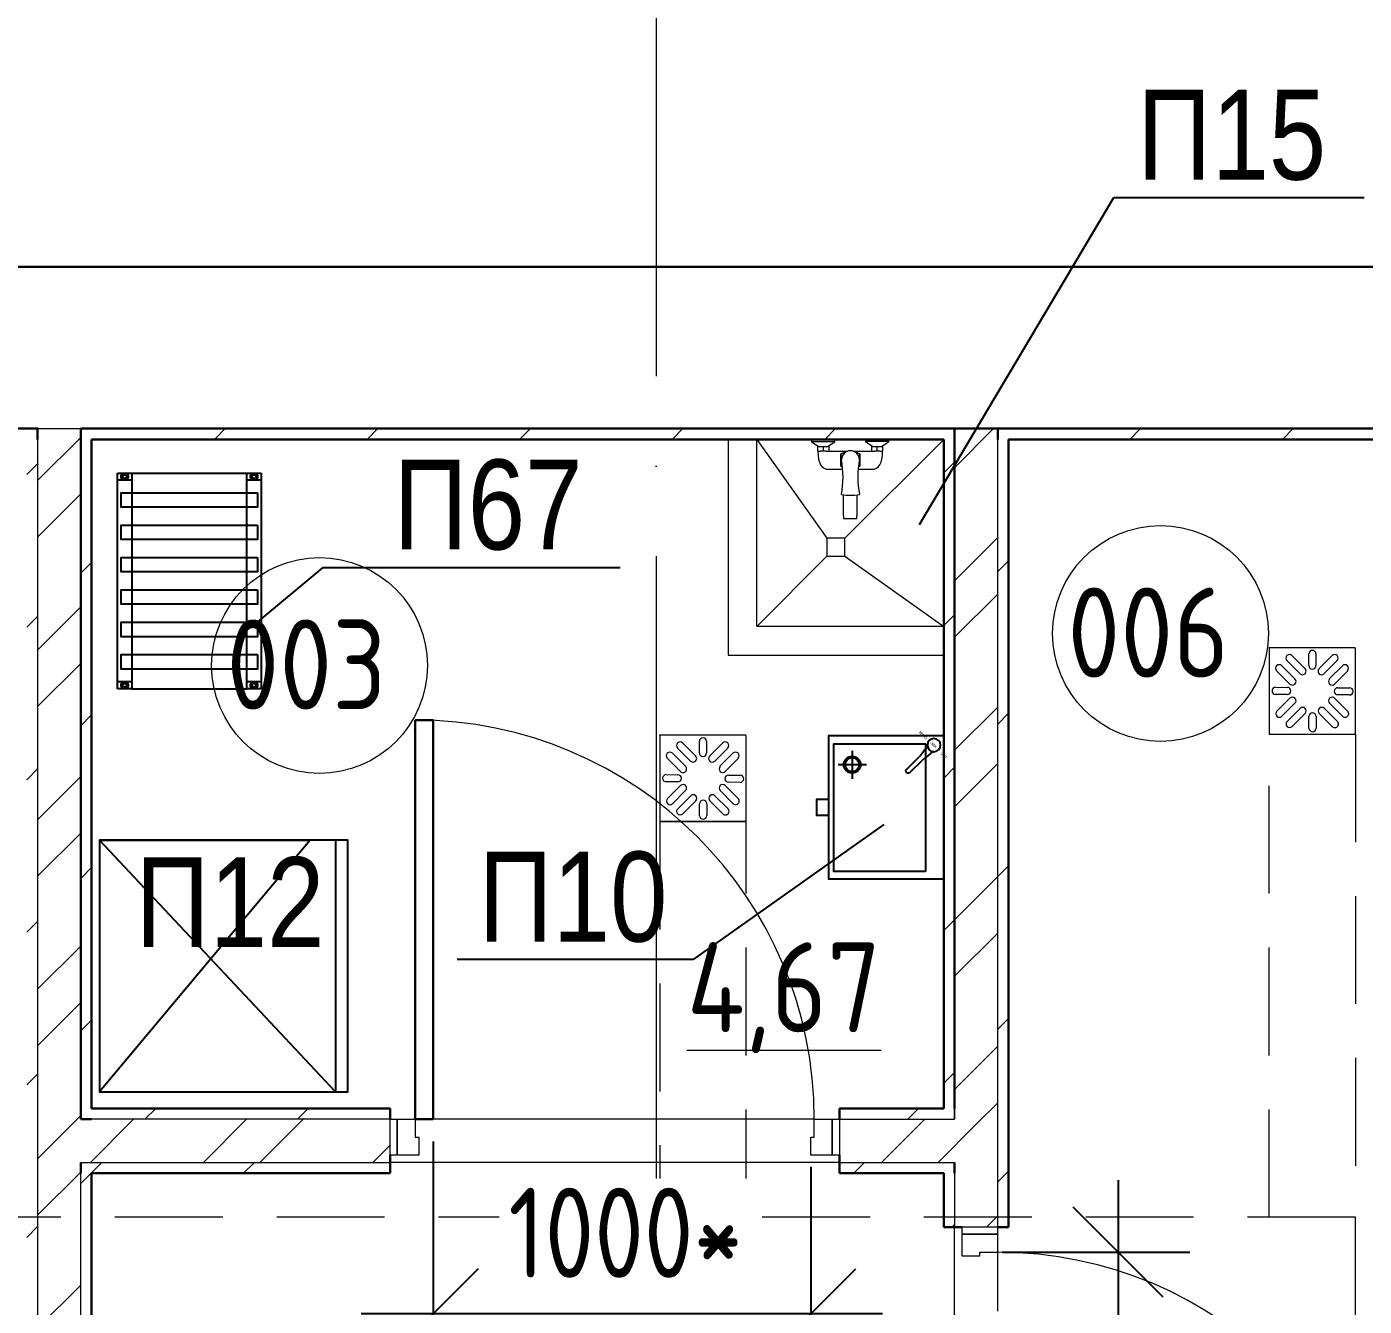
# Model space of a CAD drawing. Header units: millimetres. Extents: x -21010 to 105841, y -18351 to 135084.
# Drawn here: x 48892 to 52612, y 127968 to 131526 of the extents above; entities that cross this region are included whole.
import ezdxf
from ezdxf import colors
from ezdxf.entities.mleader import LeaderData, LeaderLine
from ezdxf.enums import TextEntityAlignment as Align
from ezdxf.math import Vec2, Vec3

# ---------------------------------------------------------------- set-up
doc = ezdxf.new("R2010")
doc.units = ezdxf.units.MM
doc.linetypes.add('ADSK_Линия сетки', pattern=[2500, 2000, -250, 0, -250])
doc.linetypes.add('ADSK_Сверху', pattern=[450, 300, -150])
for name, color, linetype in [('PLAN', 1, 'Continuous'), ('ТХ', 5, 'Continuous'), ('тх разм', 7, 'Continuous'), ('ТХ-Вода (ВК)', 170, 'Continuous')]:
    doc.layers.add(name, color=color, linetype=linetype)
for name, color, linetype, lineweight in [('Двери', 7, 'Continuous', 9), ('ДОНМ_ТХ_Анно', 84, 'Continuous', 20), ('Линии', 7, 'Continuous', 9), ('Марки помещений', 7, 'Continuous', 9), ('Обобщенные модели', 7, 'Continuous', 9), ('Оси', 7, 'Continuous', 9), ('Перекрытие', 7, 'Continuous', 18), ('Сантехника', 7, 'Continuous', 18), ('Стены наружные', 7, 'Continuous', 18), ('Стены штриховка', 7, 'Continuous', 13)]:
    doc.layers.add(name, color=color, linetype=linetype, lineweight=lineweight)
doc.layers.add('ТХ ВК Аннотации', color=7, linetype='Continuous', lineweight=20, true_color=0x4c9a9a)
doc.styles.add('Annotative', font='txt')
doc.styles.add('GOST Common_3', font='GOST_Common.ttf', dxfattribs={"height": 3.5})
doc.styles.add('ГОСТ 2.304', font='CS_Gost2304.shx')
doc.styles.add('ТХ_ДОНМ', font='ARIALN.TTF')
doc.dimstyles.new('СПДС', dxfattribs={"dimscale": 100, "dimtxt": 2.5, "dimasz": 2.5, "dimexe": 2, "dimexo": 0.625, "dimgap": 1, "dimtad": 1, "dimdec": 0, "dimtxsty": 'ГОСТ 2.304', "dimblk": 'OBLIQUE', "dimblk1": 'OBLIQUE', "dimblk2": 'OBLIQUE', "dimcen": 2.5, "dimdle": 2, "dimadec": 0, "dimazin": 2, "dimtfac": 0.75, "dimtdec": 4, "dimtmove": 1, "dimatfit": 3, "dimfxl": 1, "dimtfill": 1, "dimtolj": 1, "dimarcsym": 1})

# ---------------------------------------------------------------- blocks, each defined once
blk = doc.blocks.new('ВМ-12_302')
at = {"layer": 'ТХ', "color": 0}
for p, q in [((848043.6, -485335.3), (848044.9, -485338.6)), ((848043.6, -485335.3), (848044.9, -485338.6)), ((848044.9, -485338.5), (848048.1, -485343.6)), ((848048.1, -485343.6), (848053, -485350)), ((848052.9, -485350), (848059.5, -485358)), ((848253, -485349.7), (848252.9, -485428)), ((848025.7, -485352.2), (848029.1, -485353.6)), ((848029, -485353.5), (848034.1, -485356.8)), ((848034.1, -485356.8), (848040.5, -485361.6)), ((848040.5, -485361.6), (848048.5, -485368.2)), ((848049.1, -485368.4), (848057.8, -485375.8)), ((848057.8, -485375.8), (848058.6, -485376.5)), ((848057.8, -485375.8), (848058.6, -485376.5)), ((848093.5, -485411.4), (848058.6, -485376.5)), ((848093.5, -485411.4), (848058.6, -485376.5)), ((848059.5, -485358), (848067, -485366.7)), ((848067.6, -485367.5), (848067, -485366.7)), ((848067.6, -485367.5), (848067, -485366.7)), ((848067.6, -485367.5), (848067.6, -485367.5)), ((848102.5, -485402.4), (848067.6, -485367.5)), ((848093.5, -485411.4), (848094.4, -485411.9)), ((848093.5, -485411.4), (848094.4, -485411.9)), ((848094.4, -485411.9), (848095.4, -485412.2)), ((848095.4, -485412.2), (848096.5, -485412.3)), ((848096.5, -485412.3), (848097.5, -485412.2)), ((848096.5, -485412.3), (848097.5, -485412.2)), ((848097.5, -485412.2), (848098.6, -485412)), ((848097.5, -485412.2), (848098.6, -485412)), ((848098.6, -485412), (848099.6, -485411.6)), ((848098.6, -485412), (848099.6, -485411.6)), ((848098.6, -485412.2), (848099.2, -485412.1)), ((848099.2, -485412.1), (848100, -485411.7)), ((848099.4, -485411.9), (848100.3, -485411.3)), ((848099.4, -485411.9), (848100.3, -485411.3)), ((848100, -485411.7), (848100.7, -485411.3)), ((848100.3, -485411.3), (848101.2, -485410.6)), ((848100.3, -485411.3), (848101.2, -485410.6)), ((848100.7, -485411.3), (848101.3, -485410.7)), ((848101.2, -485410.6), (848101.9, -485409.7)), ((848101.2, -485410.6), (848101.9, -485409.7)), ((848101.3, -485410.7), (848101.9, -485410.1)), ((848101.9, -485409.7), (848102.5, -485408.8)), ((848101.9, -485409.7), (848102.5, -485408.8)), ((848101.9, -485410.1), (848102.3, -485409.4)), ((848102.3, -485409.4), (848102.7, -485408.6)), ((848103, -485403.3), (848102.5, -485402.4)), ((848103, -485403.3), (848102.5, -485402.4)), ((848102.7, -485408.5), (848103.1, -485407.5)), ((848102.7, -485408.5), (848103.1, -485407.5)), ((848102.7, -485408.6), (848102.8, -485408)), ((848103.3, -485404.3), (848103, -485403.3)), ((848103.3, -485404.3), (848103, -485403.3)), ((848103.1, -485407.5), (848103.4, -485406.4)), ((848103.1, -485407.5), (848103.4, -485406.4)), ((848103.4, -485405.4), (848103.3, -485404.3)), ((848103.4, -485406.4), (848103.4, -485405.4)), ((848103.4, -485406.4), (848103.4, -485405.4)), ((848291.8, -485388.4), (848213.5, -485388.3))]:
    blk.add_line(p, q, dxfattribs=at)
for points in [[(847998.2, -485706.9), (848318.2, -485706.9), (848318.2, -485306.9), (847998.2, -485306.9)], [(848049.3, -485685.3), (848304.3, -485685.3), (848304.3, -485330.3), (848049.3, -485330.3)], [(848318.2, -485485), (848351.8, -485485), (848351.8, -485528.8), (848318.2, -485528.8)]]:
    blk.add_lwpolyline(points, close=True, dxfattribs=at)
blk.add_circle((848025.5, -485334), 18.3, dxfattribs=at)
at = {"layer": 'ТХ', "color": 0, "extrusion": (0, 0, -1)}
for major_axis in [(-16.5, 16.5), (-13.5, 13.5)]:
    blk.add_ellipse((848253, -485388.4), major_axis=major_axis, ratio=1, start_param=4.712389, end_param=10.995574, dxfattribs=at)
at = {"layer": 'ТХ', "color": 0, "lineweight": 15, "ltscale": 100, "char_height": 9.8, "attachment_point": 1, "rotation": 45, "style": 'Annotative'}
for s, insert, width in [('слив', (848041.1, -485312.4), 28.299), ('хвс', (848015.2, -485336.4), 19.81), ('гвс', (847987.7, -485364.4), 28.299)]:
    blk.add_mtext(s, dxfattribs=dict(at, insert=insert, width=width))
blk = doc.blocks.new('*U30')
at = {"layer": 'PLAN'}
for points in [[(20, 0), (0, 0)], [(0, 0), (0, -40)], [(20, -40), (20, 0)], [(580, 0), (20, 0)], [(600, 0), (580, 0)], [(580, 0), (580, -40)], [(600, -40), (600, 0)], [(10, -10), (9.3, -10), (8.7, -10.1), (8, -10.2), (7.4, -10.3), (6.8, -10.5), (6.2, -10.8), (5.6, -11), (5, -11.3), (4.5, -11.7), (3.9, -12.1), (3.4, -12.5), (2.9, -12.9), (2.5, -13.4), (2.1, -13.9), (1.7, -14.4), (1.3, -15), (1, -15.6), (0.8, -16.2), (0.5, -16.8), (0.3, -17.4), (0.2, -18.1), (0.1, -18.7), (0, -19.4), (0, -20), (0, -20.6), (0.1, -21.3), (0.2, -21.9), (0.3, -22.6), (0.5, -23.2), (0.8, -23.8), (1, -24.4), (1.3, -25), (1.7, -25.6), (2.1, -26.1), (2.5, -26.6), (2.9, -27.1), (3.4, -27.5), (3.9, -27.9), (4.5, -28.3), (5, -28.7), (5.6, -29), (6.2, -29.2), (6.8, -29.5), (7.4, -29.7), (8, -29.8), (8.7, -29.9), (9.3, -30), (10, -30)], [(10, -15), (9.7, -15), (9.3, -15), (9, -15.1), (8.7, -15.2), (8.4, -15.3), (8.1, -15.4), (7.8, -15.5), (7.5, -15.7), (7.2, -15.8), (7, -16), (6.7, -16.2), (6.5, -16.5), (6.2, -16.7), (6, -16.9), (5.8, -17.2), (5.7, -17.5), (5.5, -17.8), (5.4, -18.1), (5.3, -18.4), (5.2, -18.7), (5.1, -19), (5, -19.4), (5, -19.7), (5, -20), (5, -20.3), (5, -20.6), (5.1, -21), (5.2, -21.3), (5.3, -21.6), (5.4, -21.9), (5.5, -22.2), (5.7, -22.5), (5.8, -22.8), (6, -23.1), (6.2, -23.3), (6.5, -23.5), (6.7, -23.8), (7, -24), (7.2, -24.2), (7.5, -24.3), (7.8, -24.5), (8.1, -24.6), (8.4, -24.7), (8.7, -24.8), (9, -24.9), (9.3, -25), (9.7, -25), (10, -25)], [(10, -30), (10.7, -30), (11.3, -29.9), (12, -29.8), (12.6, -29.7), (13.2, -29.5), (13.8, -29.2), (14.4, -29), (15, -28.7), (15.5, -28.3), (16.1, -27.9), (16.6, -27.5), (17.1, -27.1), (17.5, -26.6), (17.9, -26.1), (18.3, -25.6), (18.7, -25), (19, -24.4), (19.2, -23.8), (19.5, -23.2), (19.7, -22.6), (19.8, -21.9), (19.9, -21.3), (20, -20.6), (20, -20), (20, -19.4), (19.9, -18.7), (19.8, -18.1), (19.7, -17.4), (19.5, -16.8), (19.2, -16.2), (19, -15.6), (18.7, -15), (18.3, -14.4), (17.9, -13.9), (17.5, -13.4), (17.1, -12.9), (16.6, -12.5), (16.1, -12.1), (15.5, -11.7), (15, -11.3), (14.4, -11), (13.8, -10.8), (13.2, -10.5), (12.6, -10.3), (12, -10.2), (11.3, -10.1), (10.7, -10), (10, -10)], [(10, -25), (10.3, -25), (10.7, -25), (11, -24.9), (11.3, -24.8), (11.6, -24.7), (11.9, -24.6), (12.2, -24.5), (12.5, -24.3), (12.8, -24.2), (13, -24), (13.3, -23.8), (13.5, -23.5), (13.8, -23.3), (14, -23.1), (14.2, -22.8), (14.3, -22.5), (14.5, -22.2), (14.6, -21.9), (14.7, -21.6), (14.8, -21.3), (14.9, -21), (15, -20.6), (15, -20.3), (15, -20), (15, -19.7), (15, -19.4), (14.9, -19), (14.8, -18.7), (14.7, -18.4), (14.6, -18.1), (14.5, -17.8), (14.3, -17.5), (14.2, -17.2), (14, -16.9), (13.8, -16.7), (13.5, -16.5), (13.3, -16.2), (13, -16), (12.8, -15.8), (12.5, -15.7), (12.2, -15.5), (11.9, -15.4), (11.6, -15.3), (11.3, -15.2), (11, -15.1), (10.7, -15), (10.3, -15), (10, -15)], [(580, -0.1), (20, -0.1)], [(55.1, -389.9), (95.1, -389.9), (95.1, -10.1), (55.1, -10.1), (55.1, -389.9)], [(145, -389.9), (185, -389.9), (185, -10.1), (145, -10.1), (145, -389.9)], [(235, -389.9), (275, -389.9), (275, -10.1), (235, -10.1), (235, -389.9)], [(325, -389.9), (365, -389.9), (365, -10.1), (325, -10.1), (325, -389.9)], [(415, -389.9), (455, -389.9), (455, -10.1), (415, -10.1), (415, -389.9)], [(504.9, -389.9), (544.9, -389.9), (544.9, -10.1), (504.9, -10.1), (504.9, -389.9)], [(590, -10), (589.3, -10), (588.7, -10.1), (588, -10.2), (587.4, -10.3), (586.8, -10.5), (586.2, -10.8), (585.6, -11), (585, -11.3), (584.5, -11.7), (583.9, -12.1), (583.4, -12.5), (582.9, -12.9), (582.5, -13.4), (582.1, -13.9), (581.7, -14.4), (581.3, -15), (581, -15.6), (580.8, -16.2), (580.5, -16.8), (580.3, -17.4), (580.2, -18.1), (580.1, -18.7), (580, -19.4), (580, -20), (580, -20.6), (580.1, -21.3), (580.2, -21.9), (580.3, -22.6), (580.5, -23.2), (580.8, -23.8), (581, -24.4), (581.3, -25), (581.7, -25.6), (582.1, -26.1), (582.5, -26.6), (582.9, -27.1), (583.4, -27.5), (583.9, -27.9), (584.5, -28.3), (585, -28.7), (585.6, -29), (586.2, -29.2), (586.8, -29.5), (587.4, -29.7), (588, -29.8), (588.7, -29.9), (589.3, -30), (590, -30)], [(590, -15), (589.7, -15), (589.3, -15), (589, -15.1), (588.7, -15.2), (588.4, -15.3), (588.1, -15.4), (587.8, -15.5), (587.5, -15.7), (587.2, -15.8), (587, -16), (586.7, -16.2), (586.5, -16.5), (586.2, -16.7), (586, -16.9), (585.8, -17.2), (585.7, -17.5), (585.5, -17.8), (585.4, -18.1), (585.3, -18.4), (585.2, -18.7), (585.1, -19), (585, -19.4), (585, -19.7), (585, -20), (585, -20.3), (585, -20.6), (585.1, -21), (585.2, -21.3), (585.3, -21.6), (585.4, -21.9), (585.5, -22.2), (585.7, -22.5), (585.8, -22.8), (586, -23.1), (586.2, -23.3), (586.5, -23.5), (586.7, -23.8), (587, -24), (587.2, -24.2), (587.5, -24.3), (587.8, -24.5), (588.1, -24.6), (588.4, -24.7), (588.7, -24.8), (589, -24.9), (589.3, -25), (589.7, -25), (590, -25)], [(590, -30), (590.7, -30), (591.3, -29.9), (592, -29.8), (592.6, -29.7), (593.2, -29.5), (593.8, -29.2), (594.4, -29), (595, -28.7), (595.5, -28.3), (596.1, -27.9), (596.6, -27.5), (597.1, -27.1), (597.5, -26.6), (597.9, -26.1), (598.3, -25.6), (598.7, -25), (599, -24.4), (599.2, -23.8), (599.5, -23.2), (599.7, -22.6), (599.8, -21.9), (599.9, -21.3), (600, -20.6), (600, -20), (600, -19.4), (599.9, -18.7), (599.8, -18.1), (599.7, -17.4), (599.5, -16.8), (599.2, -16.2), (599, -15.6), (598.7, -15), (598.3, -14.4), (597.9, -13.9), (597.5, -13.4), (597.1, -12.9), (596.6, -12.5), (596.1, -12.1), (595.5, -11.7), (595, -11.3), (594.4, -11), (593.8, -10.8), (593.2, -10.5), (592.6, -10.3), (592, -10.2), (591.3, -10.1), (590.7, -10), (590, -10)], [(590, -25), (590.3, -25), (590.7, -25), (591, -24.9), (591.3, -24.8), (591.6, -24.7), (591.9, -24.6), (592.2, -24.5), (592.5, -24.3), (592.8, -24.2), (593, -24), (593.3, -23.8), (593.5, -23.5), (593.8, -23.3), (594, -23.1), (594.2, -22.8), (594.3, -22.5), (594.5, -22.2), (594.6, -21.9), (594.7, -21.6), (594.8, -21.3), (594.9, -21), (595, -20.6), (595, -20.3), (595, -20), (595, -19.7), (595, -19.4), (594.9, -19), (594.8, -18.7), (594.7, -18.4), (594.6, -18.1), (594.5, -17.8), (594.3, -17.5), (594.2, -17.2), (594, -16.9), (593.8, -16.7), (593.5, -16.5), (593.3, -16.2), (593, -16), (592.8, -15.8), (592.5, -15.7), (592.2, -15.5), (591.9, -15.4), (591.6, -15.3), (591.3, -15.2), (591, -15.1), (590.7, -15), (590.3, -15), (590, -15)], [(0, -40), (20, -40)], [(0.1, -40), (0.1, -360)], [(20, -40), (580, -40)], [(580, -40), (600, -40)], [(599.9, -40), (599.9, -360)], [(20, -360), (0, -360)], [(0, -360), (0, -400)], [(10, -370), (9.3, -370), (8.7, -370.1), (8, -370.2), (7.4, -370.3), (6.8, -370.5), (6.2, -370.8), (5.6, -371), (5, -371.3), (4.5, -371.7), (3.9, -372.1), (3.4, -372.5), (2.9, -372.9), (2.5, -373.4), (2.1, -373.9), (1.7, -374.4), (1.3, -375), (1, -375.6), (0.8, -376.2), (0.5, -376.8), (0.3, -377.4), (0.2, -378.1), (0.1, -378.7), (0, -379.4), (0, -380), (0, -380.6), (0.1, -381.3), (0.2, -381.9), (0.3, -382.6), (0.5, -383.2), (0.8, -383.8), (1, -384.4), (1.3, -385), (1.7, -385.6), (2.1, -386.1), (2.5, -386.6), (2.9, -387.1), (3.4, -387.5), (3.9, -387.9), (4.5, -388.3), (5, -388.7), (5.6, -389), (6.2, -389.2), (6.8, -389.5), (7.4, -389.7), (8, -389.8), (8.7, -389.9), (9.3, -390), (10, -390)], [(10, -390), (10.7, -390), (11.3, -389.9), (12, -389.8), (12.6, -389.7), (13.2, -389.5), (13.8, -389.2), (14.4, -389), (15, -388.7), (15.5, -388.3), (16.1, -387.9), (16.6, -387.5), (17.1, -387.1), (17.5, -386.6), (17.9, -386.1), (18.3, -385.6), (18.7, -385), (19, -384.4), (19.2, -383.8), (19.5, -383.2), (19.7, -382.6), (19.8, -381.9), (19.9, -381.3), (20, -380.6), (20, -380), (20, -379.4), (19.9, -378.7), (19.8, -378.1), (19.7, -377.4), (19.5, -376.8), (19.2, -376.2), (19, -375.6), (18.7, -375), (18.3, -374.4), (17.9, -373.9), (17.5, -373.4), (17.1, -372.9), (16.6, -372.5), (16.1, -372.1), (15.5, -371.7), (15, -371.3), (14.4, -371), (13.8, -370.8), (13.2, -370.5), (12.6, -370.3), (12, -370.2), (11.3, -370.1), (10.7, -370), (10, -370)], [(20, -400), (20, -360)], [(580, -360), (20, -360)], [(600, -360), (580, -360)], [(580, -360), (580, -400)], [(590, -370), (589.3, -370), (588.7, -370.1), (588, -370.2), (587.4, -370.3), (586.8, -370.5), (586.2, -370.8), (585.6, -371), (585, -371.3), (584.5, -371.7), (583.9, -372.1), (583.4, -372.5), (582.9, -372.9), (582.5, -373.4), (582.1, -373.9), (581.7, -374.4), (581.3, -375), (581, -375.6), (580.8, -376.2), (580.5, -376.8), (580.3, -377.4), (580.2, -378.1), (580.1, -378.7), (580, -379.4), (580, -380), (580, -380.6), (580.1, -381.3), (580.2, -381.9), (580.3, -382.6), (580.5, -383.2), (580.8, -383.8), (581, -384.4), (581.3, -385), (581.7, -385.6), (582.1, -386.1), (582.5, -386.6), (582.9, -387.1), (583.4, -387.5), (583.9, -387.9), (584.5, -388.3), (585, -388.7), (585.6, -389), (586.2, -389.2), (586.8, -389.5), (587.4, -389.7), (588, -389.8), (588.7, -389.9), (589.3, -390), (590, -390)], [(590, -390), (590.7, -390), (591.3, -389.9), (592, -389.8), (592.6, -389.7), (593.2, -389.5), (593.8, -389.2), (594.4, -389), (595, -388.7), (595.5, -388.3), (596.1, -387.9), (596.6, -387.5), (597.1, -387.1), (597.5, -386.6), (597.9, -386.1), (598.3, -385.6), (598.7, -385), (599, -384.4), (599.2, -383.8), (599.5, -383.2), (599.7, -382.6), (599.8, -381.9), (599.9, -381.3), (600, -380.6), (600, -380), (600, -379.4), (599.9, -378.7), (599.8, -378.1), (599.7, -377.4), (599.5, -376.8), (599.2, -376.2), (599, -375.6), (598.7, -375), (598.3, -374.4), (597.9, -373.9), (597.5, -373.4), (597.1, -372.9), (596.6, -372.5), (596.1, -372.1), (595.5, -371.7), (595, -371.3), (594.4, -371), (593.8, -370.8), (593.2, -370.5), (592.6, -370.3), (592, -370.2), (591.3, -370.1), (590.7, -370), (590, -370)], [(600, -400), (600, -360)], [(0, -400), (20, -400)], [(10, -375), (9.7, -375), (9.3, -375), (9, -375.1), (8.7, -375.2), (8.4, -375.3), (8.1, -375.4), (7.8, -375.5), (7.5, -375.7), (7.2, -375.8), (7, -376), (6.7, -376.2), (6.5, -376.5), (6.2, -376.7), (6, -376.9), (5.8, -377.2), (5.7, -377.5), (5.5, -377.8), (5.4, -378.1), (5.3, -378.4), (5.2, -378.7), (5.1, -379), (5, -379.4), (5, -379.7), (5, -380), (5, -380.3), (5, -380.6), (5.1, -381), (5.2, -381.3), (5.3, -381.6), (5.4, -381.9), (5.5, -382.2), (5.7, -382.5), (5.8, -382.8), (6, -383.1), (6.2, -383.3), (6.5, -383.5), (6.7, -383.8), (7, -384), (7.2, -384.2), (7.5, -384.3), (7.8, -384.5), (8.1, -384.6), (8.4, -384.7), (8.7, -384.8), (9, -384.9), (9.3, -385), (9.7, -385), (10, -385)], [(10, -385), (10.3, -385), (10.7, -385), (11, -384.9), (11.3, -384.8), (11.6, -384.7), (11.9, -384.6), (12.2, -384.5), (12.5, -384.3), (12.8, -384.2), (13, -384), (13.3, -383.8), (13.5, -383.5), (13.8, -383.3), (14, -383.1), (14.2, -382.8), (14.3, -382.5), (14.5, -382.2), (14.6, -381.9), (14.7, -381.6), (14.8, -381.3), (14.9, -381), (15, -380.6), (15, -380.3), (15, -380), (15, -379.7), (15, -379.4), (14.9, -379), (14.8, -378.7), (14.7, -378.4), (14.6, -378.1), (14.5, -377.8), (14.3, -377.5), (14.2, -377.2), (14, -376.9), (13.8, -376.7), (13.5, -376.5), (13.3, -376.2), (13, -376), (12.8, -375.8), (12.5, -375.7), (12.2, -375.5), (11.9, -375.4), (11.6, -375.3), (11.3, -375.2), (11, -375.1), (10.7, -375), (10.3, -375), (10, -375)], [(20, -399.9), (580, -399.9)], [(20, -400), (580, -400)], [(580, -400), (600, -400)], [(590, -375), (589.7, -375), (589.3, -375), (589, -375.1), (588.7, -375.2), (588.4, -375.3), (588.1, -375.4), (587.8, -375.5), (587.5, -375.7), (587.2, -375.8), (587, -376), (586.7, -376.2), (586.5, -376.5), (586.2, -376.7), (586, -376.9), (585.8, -377.2), (585.7, -377.5), (585.5, -377.8), (585.4, -378.1), (585.3, -378.4), (585.2, -378.7), (585.1, -379), (585, -379.4), (585, -379.7), (585, -380), (585, -380.3), (585, -380.6), (585.1, -381), (585.2, -381.3), (585.3, -381.6), (585.4, -381.9), (585.5, -382.2), (585.7, -382.5), (585.8, -382.8), (586, -383.1), (586.2, -383.3), (586.5, -383.5), (586.7, -383.8), (587, -384), (587.2, -384.2), (587.5, -384.3), (587.8, -384.5), (588.1, -384.6), (588.4, -384.7), (588.7, -384.8), (589, -384.9), (589.3, -385), (589.7, -385), (590, -385)], [(590, -385), (590.3, -385), (590.7, -385), (591, -384.9), (591.3, -384.8), (591.6, -384.7), (591.9, -384.6), (592.2, -384.5), (592.5, -384.3), (592.8, -384.2), (593, -384), (593.3, -383.8), (593.5, -383.5), (593.8, -383.3), (594, -383.1), (594.2, -382.8), (594.3, -382.5), (594.5, -382.2), (594.6, -381.9), (594.7, -381.6), (594.8, -381.3), (594.9, -381), (595, -380.6), (595, -380.3), (595, -380), (595, -379.7), (595, -379.4), (594.9, -379), (594.8, -378.7), (594.7, -378.4), (594.6, -378.1), (594.5, -377.8), (594.3, -377.5), (594.2, -377.2), (594, -376.9), (593.8, -376.7), (593.5, -376.5), (593.3, -376.2), (593, -376), (592.8, -375.8), (592.5, -375.7), (592.2, -375.5), (591.9, -375.4), (591.6, -375.3), (591.3, -375.2), (591, -375.1), (590.7, -375), (590.3, -375), (590, -375)]]:
    blk.add_lwpolyline(points, dxfattribs=at)
blk = doc.blocks.new('трап')
at = {"layer": 'ТХ ВК Аннотации'}
for p, q in [((34771.5, 62035.5), (34531.5, 62035.5)), ((34532, 62035), (34532, 61795)), ((34595.6, 62013.9), (34631.8, 61977.7)), ((34642.3, 61986), (34642.3, 62018.3)), ((34662.3, 62018.3), (34662.3, 61986)), ((34671, 61977.7), (34707.3, 62013.9)), ((34772, 61795), (34772, 62035)), ((34589.8, 61934.6), (34553.6, 61970.8)), ((34567.2, 61985.5), (34603.4, 61949.3)), ((34617.7, 61963.6), (34581.5, 61999.8)), ((34721.4, 61999.8), (34685.2, 61963.6)), ((34699.5, 61949.3), (34735.7, 61985.5)), ((34750.4, 61970.8), (34714.2, 61934.6)), ((34582.4, 61905.5), (34550, 61905.7)), ((34550.1, 61925.7), (34582.5, 61925.5)), ((34755.6, 61904.3), (34723.2, 61904.5)), ((34723.3, 61924.5), (34755.7, 61924.3)), ((34553.6, 61859.2), (34589.8, 61895.4)), ((34604, 61881.3), (34567.7, 61845)), ((34582, 61830.7), (34618.3, 61867)), ((34685.7, 61867), (34722, 61830.7)), ((34736.2, 61845), (34700, 61881.3)), ((34714.2, 61895.4), (34750.4, 61859.2)), ((34632.4, 61852.8), (34596.2, 61816.6)), ((34642.9, 61812.2), (34642.9, 61844.6)), ((34662.9, 61844.6), (34662.9, 61812.2)), ((34707.8, 61816.6), (34671.6, 61852.8)), ((34532, 61795), (34772, 61795))]:
    blk.add_line(p, q, dxfattribs=at)
for centre, start, end in [((34588.6, 62006.9), 45, 225), ((34652.3, 62018.3), 0, 180), ((34714.3, 62006.9), 315, 135), ((34560.1, 61978.4), 45, 225), ((34624.8, 61970.6), 225, 45), ((34652.3, 61986), 180, 0), ((34678.1, 61970.6), 135, 315), ((34742.8, 61978.4), 315, 135), ((34596.9, 61941.7), 225, 45), ((34707.1, 61941.7), 135, 315), ((34550.1, 61915.7), 89.6219, 269.6219), ((34582.5, 61915.5), 269.6219, 89.6219), ((34596.9, 61888.3), 315, 135), ((34707.1, 61888.3), 45, 225), ((34723.3, 61914.5), 89.6219, 269.6219), ((34755.6, 61914.3), 269.6219, 89.6219), ((34560.7, 61852.1), 135, 315), ((34625.3, 61859.9), 315, 135), ((34678.7, 61859.9), 45, 225), ((34743.3, 61852.1), 225, 45), ((34589.1, 61823.7), 135, 315), ((34652.9, 61844.6), 0, 180), ((34714.9, 61823.7), 225, 45), ((34652.9, 61812.2), 180, 0)]:
    blk.add_arc(centre, 10, start, end, dxfattribs=at)
for points, knots in [([(34533.5, 62033.5), (34533.3, 62033.7), (34533.1, 62033.9), (34532.8, 62034.2), (34532.5, 62034.5), (34532.3, 62034.7), (34532.2, 62034.8), (34532, 62035), (34531.9, 62035.1), (34531.7, 62035.3), (34531.6, 62035.4), (34531.5, 62035.5), (34531.5, 62035.5), (34531.5, 62035.5), (34531.5, 62035.5)], [0, 0, 0, 0, 0.142857, 0.285714, 0.357143, 0.428571, 0.5, 0.571429, 0.642857, 0.714286, 0.785714, 0.857143, 0.928571, 1, 1, 1, 1]), ([(34771.5, 62035.5), (34771.5, 62035.5), (34771.4, 62035.5), (34771.4, 62035.5), (34771.3, 62035.4), (34771.2, 62035.3), (34771.1, 62035.1), (34770.9, 62035), (34770.7, 62034.8), (34770.6, 62034.7), (34770.4, 62034.5), (34770.2, 62034.2), (34769.8, 62033.9), (34769.6, 62033.7), (34769.5, 62033.5)], [0, 0, 0, 0, 0.071429, 0.142857, 0.214286, 0.285714, 0.357143, 0.428571, 0.5, 0.571429, 0.642857, 0.714286, 0.857143, 1, 1, 1, 1]), ([(34532, 61795), (34532, 61795), (34532, 61795), (34532.1, 61795.1), (34532.2, 61795.2), (34532.3, 61795.3), (34532.4, 61795.4), (34532.5, 61795.5), (34532.7, 61795.7), (34532.9, 61795.9), (34533.1, 61796.1), (34533.3, 61796.3), (34533.6, 61796.6), (34533.9, 61796.9), (34534, 61797)], [0, 0, 0, 0, 0.071429, 0.142857, 0.214286, 0.285714, 0.357143, 0.428571, 0.5, 0.571429, 0.642857, 0.714286, 0.857143, 1, 1, 1, 1]), ([(34770, 61797), (34770.1, 61796.9), (34770.4, 61796.6), (34770.7, 61796.3), (34770.9, 61796.1), (34771.1, 61795.9), (34771.3, 61795.7), (34771.5, 61795.5), (34771.6, 61795.4), (34771.7, 61795.3), (34771.8, 61795.2), (34771.9, 61795.1), (34772, 61795), (34772, 61795), (34772, 61795)], [0, 0, 0, 0, 0.142857, 0.285714, 0.357143, 0.428571, 0.5, 0.571429, 0.642857, 0.714286, 0.785714, 0.857143, 0.928571, 1, 1, 1, 1])]:
    blk.add_open_spline(points, degree=3, knots=knots, dxfattribs=at)
blk = doc.blocks.new('_None')
blk = doc.blocks.new('_Oblique')
at = {"color": 0, "linetype": 'ByBlock', "lineweight": -2}
blk.add_line((-0.5, -0.5), (0.5, 0.5), dxfattribs=at)
blk = doc.blocks.new('*D1627')
at = {"layer": 'Defpoints', "color": 0, "ltscale": 100, "transparency": 16777216}
for p in [(50022.4, 128487.8), (51072.4, 128417.8), (51072.4, 127947)]:
    blk.add_point(p, dxfattribs=at)
at = {"layer": 'тх разм', "color": 0, "lineweight": -2, "ltscale": 100, "transparency": 16777216}
for p, q in [((50022.4, 128425.3), (50022.4, 127747)), ((51072.4, 128355.3), (51072.4, 127747)), ((49822.4, 127947), (51272.4, 127947))]:
    blk.add_line(p, q, dxfattribs=at)
at = {"layer": 'тх разм', "color": 0, "lineweight": -2, "ltscale": 100, "transparency": 16777216, "xscale": 250, "yscale": 250, "zscale": 250, "rotation": 180}
blk.add_blockref('_Oblique', (50022.4, 127947), dxfattribs=at)
at = {"layer": 'тх разм', "color": 0, "lineweight": -2, "ltscale": 100, "transparency": 16777216, "xscale": 250, "yscale": 250, "zscale": 250}
blk.add_blockref('_Oblique', (51072.4, 127947), dxfattribs=at)
at = {"layer": 'тх разм', "color": 0, "ltscale": 100, "transparency": 16777216, "insert": (50557.4, 128172), "char_height": 250, "attachment_point": 5, "style": 'ГОСТ 2.304', "bg_fill": 3, "box_fill_scale": 1.1, "bg_fill_color": 256, "bg_fill_true_color": 13158600, "bg_fill_transparency": 0}
blk.add_mtext('\\A1;1000*', dxfattribs=at)
blk = doc.blocks.new('*D1628')
at = {"layer": 'Defpoints', "color": 0, "ltscale": 100, "transparency": 16777216}
for p in [(51542.4, 128117.8), (51592.4, 127057.8), (51927.2, 127057.8)]:
    blk.add_point(p, dxfattribs=at)
at = {"layer": 'тх разм', "color": 0, "lineweight": -2, "ltscale": 100, "transparency": 16777216}
for p, q in [((51927.2, 128317.8), (51927.2, 126857.8)), ((51604.9, 128117.8), (52127.2, 128117.8)), ((51654.9, 127057.8), (52127.2, 127057.8))]:
    blk.add_line(p, q, dxfattribs=at)
at = {"layer": 'тх разм', "color": 0, "lineweight": -2, "ltscale": 100, "transparency": 16777216, "xscale": 250, "yscale": 250, "zscale": 250}
for p, rotation in [((51927.2, 128117.8), 90), ((51927.2, 127057.8), 270)]:
    blk.add_blockref('_Oblique', p, dxfattribs=dict(at, rotation=rotation))
at = {"layer": 'тх разм', "color": 0, "ltscale": 100, "transparency": 16777216, "insert": (51702.2, 127602.8), "char_height": 250, "attachment_point": 5, "rotation": 90, "style": 'ГОСТ 2.304', "bg_fill": 3, "box_fill_scale": 1.1, "bg_fill_color": 256, "bg_fill_true_color": 13158600, "bg_fill_transparency": 0}
blk.add_mtext('\\A1;1000*', dxfattribs=at)
blk = doc.blocks.new('Подвал 21082025 планы')
at = {"layer": 'Двери', "lineweight": 30}
for p, q in [((50230.3, -810.4), (50280.3, -810.4)), ((50230.3, -1920.4), (50230.3, -810.4)), ((50280.3, -810.4), (50280.3, -1920.4)), ((50280.3, -1920.4), (50230.3, -1920.4))]:
    blk.add_line(p, q, dxfattribs=at)
at = {"layer": 'Двери'}
for p, q in [((50160.3, -1920.4), (50180.3, -1920.4)), ((50160.3, -2020.4), (50160.3, -1920.4)), ((50180.3, -1920.4), (50230.3, -1920.4)), ((50180.3, -2020.4), (50180.3, -1920.4)), ((50180.3, -1920.4), (50180.3, -2020.4)), ((50230.3, -1920.4), (50230.3, -1970.4)), ((51340.3, -1920.4), (51390.3, -1920.4)), ((51340.3, -1970.4), (51340.3, -1920.4)), ((51390.3, -1920.4), (51390.3, -2020.4)), ((51390.3, -1920.4), (51410.3, -1920.4)), ((51390.3, -2020.4), (51390.3, -1920.4)), ((51410.3, -1920.4), (51410.3, -2020.4)), ((50230.3, -1970.4), (50240.3, -1970.4)), ((50240.3, -1970.4), (50240.3, -2020.4)), ((51330.3, -1970.4), (51340.3, -1970.4)), ((51330.3, -2020.4), (51330.3, -1970.4)), ((50180.3, -2020.4), (50160.3, -2020.4)), ((50240.3, -2020.4), (50180.3, -2020.4)), ((51390.3, -2020.4), (51330.3, -2020.4)), ((51410.3, -2020.4), (51390.3, -2020.4)), ((51850.3, -2220.4), (51750.3, -2220.4)), ((51750.3, -2220.4), (51750.3, -2240.4)), ((51850.3, -2240.4), (51850.3, -2220.4)), ((51750.3, -2240.4), (51750.3, -2300.4)), ((51850.3, -2240.4), (51750.3, -2240.4)), ((51750.3, -2240.4), (51850.3, -2240.4)), ((51850.3, -2290.4), (51850.3, -2240.4)), ((51750.3, -2300.4), (51800.3, -2300.4)), ((51800.3, -2300.4), (51800.3, -2290.4)), ((51800.3, -2290.4), (51850.3, -2290.4))]:
    blk.add_line(p, q, dxfattribs=at)
for centre in [(50230.3, -1920.4), (51850.3, -3400.4)]:
    blk.add_arc(centre, 1110, 0, 90, dxfattribs=at)
at = {"layer": 'Линии', "linetype": 'ADSK_Сверху'}
for p, q in [((52605.2, -850), (52845.2, -850)), ((52605.2, -2193), (52605.2, -850)), ((52845.2, -850), (52845.2, -2193)), ((51150.3, -1093), (50910.3, -1093)), ((50910.3, -1093), (50910.3, -2193)), ((51150.3, -2193), (51150.3, -1093)), ((52845.2, -2193), (42700, -2193)), ((50910.3, -2193), (51150.3, -2193)), ((52845.2, -2193), (52605.2, -2193)), ((52845.2, -2493), (52845.2, -2193))]:
    blk.add_line(p, q, dxfattribs=at)
at = {"layer": 'Марки помещений'}
for centre in [(52303.1, -569.8), (49964.2, -658.7)]:
    blk.add_circle(centre, 300, dxfattribs=at)
at = {"layer": 'Обобщенные модели'}
for p, q in [((51100.3, -30), (51100.3, -630)), ((51180.3, -550), (51180.3, -30)), ((51180.3, -30), (51375.3, -305)), ((51700.3, -30), (51425.3, -305)), ((51425.3, -305), (51375.3, -305)), ((51375.3, -305), (51375.3, -355)), ((51425.3, -355), (51425.3, -305)), ((51180.3, -550), (51375.3, -355)), ((51375.3, -355), (51425.3, -355)), ((51425.3, -355), (51700.3, -550)), ((51700.3, -550), (51180.3, -550)), ((51100.3, -630), (51700.3, -630))]:
    blk.add_line(p, q, dxfattribs=at)
at = {"layer": 'Обобщенные модели', "lineweight": 9}
for centre, radius, start, end in [((51440.8, -86.5), 24.9, 0, 180), ((51143.5, -135.1), 276.6, 349.8828, 10.1172), ((51738, -135.1), 276.6, 169.8828, 190.1172), ((51440.8, 0.7), 186, 262.307, 277.693)]:
    blk.add_arc(centre, radius, start, end, dxfattribs=at)
for points, knots in [([(51421.5, -70.7), (51421.2, -71.1), (51420.7, -71.7), (51420.2, -72.4), (51420, -72.7)], [0.57142857, 0.57142857, 0.57142857, 0.57142857, 0.60714286, 0.63719083, 0.63719083, 0.63719083, 0.63719083]), ([(51427.1, -65.6), (51426.9, -65.8), (51426.4, -66.1), (51425.8, -66.6), (51425.2, -67), (51424.7, -67.4), (51424.3, -67.8), (51424.1, -68), (51424, -68.1)], [0.365798, 0.365798, 0.365798, 0.365798, 0.3928571, 0.4107143, 0.4285714, 0.4464286, 0.4642857, 0.4733784, 0.4733784, 0.4733784, 0.4733784]), ([(51431.9, -63.2), (51431.6, -63.3), (51431.1, -63.5), (51430.4, -63.8), (51430, -64), (51429.8, -64.1)], [0.22520859, 0.22520859, 0.22520859, 0.22520859, 0.25, 0.26785714, 0.28571429, 0.28571429, 0.28571429, 0.28571429]), ([(51440.8, -61.6), (51439.8, -61.6), (51438.3, -61.7), (51436.4, -61.9), (51435.4, -62.1), (51435, -62.2)], [0, 0, 0, 0, 0.0714286, 0.1071429, 0.1428571, 0.1428571, 0.1428571, 0.1428571]), ([(51446.6, -62.2), (51446.1, -62.1), (51445.2, -61.9), (51443.2, -61.7), (51441.8, -61.6), (51440.8, -61.6)], [0.8571429, 0.8571429, 0.8571429, 0.8571429, 0.8928571, 0.9285714, 1, 1, 1, 1]), ([(51451.8, -64.1), (51451.6, -64), (51451.2, -63.8), (51450.4, -63.5), (51449.9, -63.3), (51449.6, -63.2)], [0.71428571, 0.71428571, 0.71428571, 0.71428571, 0.73214286, 0.75, 0.77479141, 0.77479141, 0.77479141, 0.77479141]), ([(51457.5, -68.1), (51457.5, -68), (51457.1, -67.6), (51456.5, -67.1), (51455.8, -66.6), (51455.1, -66.1), (51454.7, -65.8), (51454.4, -65.6)], [0.5266216, 0.5266216, 0.5266216, 0.5266216, 0.5357143, 0.5714286, 0.5892857, 0.6071429, 0.634202, 0.634202, 0.634202, 0.634202]), ([(51461.5, -72.7), (51461.3, -72.4), (51460.9, -71.7), (51460.3, -71.1), (51460.1, -70.7)], [0.36280917, 0.36280917, 0.36280917, 0.36280917, 0.39285714, 0.42857143, 0.42857143, 0.42857143, 0.42857143]), ([(51418.5, -75.3), (51418.3, -75.7), (51417.9, -76.6), (51417.5, -77.7), (51417.2, -78.3), (51417.2, -78.5)], [0.71428571, 0.71428571, 0.71428571, 0.71428571, 0.75, 0.78571429, 0.80227909, 0.80227909, 0.80227909, 0.80227909]), ([(51464.4, -78.5), (51464.3, -78.3), (51464.1, -77.7), (51463.6, -76.6), (51463.2, -75.7), (51463, -75.3)], [0.19772091, 0.19772091, 0.19772091, 0.19772091, 0.21428571, 0.25, 0.28571429, 0.28571429, 0.28571429, 0.28571429])]:
    blk.add_open_spline(points, degree=3, knots=knots, dxfattribs=at)
for points in [[(51416.5, -80.6), (51416.1, -82.5), (51415.9, -84.5), (51415.9, -86.5)], [(51465.7, -86.5), (51465.7, -84.5), (51465.4, -82.5), (51465, -80.6)]]:
    blk.add_open_spline(points, degree=3, dxfattribs=at)
at = {"layer": 'Оси', "linetype": 'ADSK_Линия сетки'}
for p, q in [((50900, 2145.7), (50900, -17365.8)), ((56682.9, 0), (-12349.1, 0))]:
    blk.add_line(p, q, dxfattribs=at)
at = {"layer": 'Перекрытие', "color": 49, "true_color": 0x464646}
for p, q in [((51340.3, -1920.4), (50280.3, -1920.4)), ((51850.3, -3350.4), (51850.3, -2290.4))]:
    blk.add_line(p, q, dxfattribs=at)
at = {"layer": 'Сантехника'}
for p, q in [((51332.8, -30), (51332.8, -36.4)), ((51332.8, -36.4), (51353.3, -50)), ((51397.8, -36.4), (51332.8, -36.4)), ((51377.3, -50), (51397.8, -36.4)), ((51397.8, -36.4), (51397.8, -30)), ((51482.8, -30), (51482.8, -36.3)), ((51482.8, -36.3), (51503.3, -50)), ((51547.8, -36.3), (51482.8, -36.3)), ((51527.3, -50), (51547.8, -36.3)), ((51547.8, -36.3), (51547.8, -30)), ((51350.1, -63), (51357.4, -63)), ((51350.3, -50), (51365.3, -50)), ((51350.3, -63), (51350.3, -50)), ((51365.3, -63), (51357.4, -63)), ((51365.3, -50), (51380.3, -50)), ((51365.3, -50), (51365.3, -63)), ((51373.2, -63), (51365.3, -63)), ((51373.2, -63), (51421.1, -63)), ((51380.3, -50), (51380.3, -63)), ((51414.4, -104.7), (51414.4, -70.6)), ((51414.4, -70.6), (51416.3, -83.3)), ((51421.1, -68.3), (51421.1, -63)), ((51421.1, -63), (51432.9, -63)), ((51448.6, -63), (51458.3, -63)), ((51458.3, -63), (51458.3, -67.3)), ((51458.3, -63), (51507.4, -63)), ((51464.9, -80.9), (51466.8, -70.6)), ((51466.8, -70.6), (51466.8, -104.7)), ((51500.3, -50), (51515.3, -50)), ((51500.3, -63), (51500.3, -50)), ((51515.3, -63), (51507.4, -63)), ((51515.3, -50), (51530.3, -50)), ((51515.3, -63), (51515.3, -50)), ((51523.2, -63), (51515.3, -63)), ((51523.2, -63), (51530.2, -63)), ((51530.3, -50), (51530.3, -63)), ((51414.4, -104.7), (51416.3, -90.9)), ((51466.8, -104.7), (51465, -93.9)), ((51380.9, -113.2), (51418.2, -113.2)), ((51463.3, -113.2), (51499.4, -113.2)), ((51421.1, -242.8), (51421.1, -184)), ((51458.3, -184.1), (51458.3, -242.8)), ((51421.1, -242.8), (51421.1, -250)), ((51421.1, -250), (51458.3, -250)), ((51458.3, -250), (51458.3, -242.8))]:
    blk.add_line(p, q, dxfattribs=at)
for points in [[(51350.1, -63), (51350.1, -96.5), (51360.4, -113.2), (51380.9, -113.2)], [(51414.4, -70.6), (51415.4, -69.9), (51417.7, -68.7), (51420, -67.6), (51421.1, -67.1)], [(51421.1, -68.3), (51423.2, -67.1), (51425.4, -66.1), (51427.8, -65.3)], [(51454.6, -65.7), (51455.8, -66.2), (51457, -66.7), (51458.3, -67.3)], [(51458.3, -66.3), (51459.8, -66.9), (51462.8, -68.2), (51465.6, -69.8), (51466.8, -70.6)], [(51499.4, -113.2), (51519.9, -113.2), (51530.2, -96.5), (51530.2, -63)], [(51417.7, -106.6), (51416.6, -106), (51415.4, -105.3), (51414.4, -104.7)], [(51466.8, -104.7), (51465.9, -105.2), (51465, -105.8), (51463.9, -106.3)]]:
    blk.add_open_spline(points, degree=3, dxfattribs=at)
at = {"layer": 'Стены наружные', "lineweight": 30}
for p, q in [((54050, 450), (-450, 450)), ((53600, 0), (51850.3, 0)), ((51850.3, 0), (51850.3, -30)), ((49180, 0), (45690, 0)), ((49180, 0), (49180, -30)), ((49300, -1920.4), (49300, 0)), ((53600, 0), (49300, 0)), ((49330, -30), (51700.3, -30)), ((49330, -1890.4), (49330, -30)), ((51700.3, -30), (51700.3, -1890.4)), ((51730.3, 0), (51730.3, -1890.4)), ((51730.3, -1890.4), (51730.3, 0)), ((51880.3, -30), (53570, -30)), ((51880.3, -2220.4), (51880.3, -30)), ((50160.3, -1890.4), (49330, -1890.4)), ((50160.3, -1920.4), (50160.3, -1890.4)), ((51700.3, -1890.4), (51410.3, -1890.4)), ((51410.3, -1890.4), (51410.3, -1920.4)), ((49330, -1920.4), (49300, -1920.4)), ((49300, -2070.4), (49300, -2040.4)), ((50160.3, -2070.4), (50160.3, -2020.4)), ((51410.3, -2020.4), (51410.3, -2070.4)), ((51730.3, -2040.4), (51730.3, -2070.4)), ((49330, -2070.4), (50160.3, -2070.4)), ((49330, -3150), (49330, -2070.4)), ((51410.3, -2070.4), (51700.3, -2070.4)), ((51700.3, -2070.4), (51700.3, -2220.4)), ((51700.3, -2220.4), (51750.3, -2220.4)), ((51850.3, -2220.4), (51880.3, -2220.4))]:
    blk.add_line(p, q, dxfattribs=at)
at = {"layer": 'Стены наружные', "linetype": 'Continuous', "lineweight": 9}
for p, q in [((52217.7, -30), (52247.7, 0)), ((52642, -30), (52672, 0)), ((49180, -144.5), (49300, -24.5)), ((49672.1, -30), (49702.1, 0)), ((50096.4, -30), (50126.4, 0)), ((50520.7, -30), (50550.7, 0)), ((50944.9, -30), (50974.9, 0)), ((51369.2, -30), (51399.2, 0)), ((51730.3, -108.7), (51839, 0)), ((49150, -127.9), (49180, -97.9)), ((51700.3, -123.1), (51730.3, -93.1)), ((49180, -301.7), (49300, -181.7)), ((51730.3, -423), (51850.3, -303)), ((51850.3, -397.4), (51880.3, -367.4)), ((49300, -402.1), (49330, -372.1)), ((51730.3, -580.2), (51850.3, -460.2)), ((49180, -616), (49300, -496)), ((51700.3, -547.4), (51730.3, -517.4)), ((49150, -552.1), (49180, -522.1)), ((49180, -773.2), (49300, -653.2)), ((51730.3, -894.5), (51850.3, -774.5)), ((49300, -826.4), (49330, -796.4)), ((51850.3, -821.7), (51880.3, -791.7)), ((49150, -976.4), (49180, -946.4)), ((51700.3, -971.7), (51730.3, -941.7)), ((51730.3, -1051.6), (51850.3, -931.6)), ((49180, -1087.5), (49300, -967.5)), ((49180, -1244.6), (49300, -1124.6)), ((49300, -1250.7), (49330, -1220.7)), ((51850.3, -1245.9), (51880.3, -1215.9)), ((51730.3, -1365.9), (51850.3, -1245.9)), ((49150, -1400.7), (49180, -1370.7)), ((51700.3, -1395.9), (51730.3, -1365.9)), ((51730.3, -1523.1), (51850.3, -1403.1)), ((49180, -1558.9), (49300, -1438.9)), ((49180, -1716.1), (49300, -1596.1)), ((49300, -1674.9), (49330, -1644.9)), ((51850.3, -1670.2), (51880.3, -1640.2)), ((51730.3, -1837.4), (51850.3, -1717.4)), ((49150, -1824.9), (49180, -1794.9)), ((51700.3, -1820.2), (51730.3, -1790.2)), ((49478.8, -1920.4), (49508.8, -1890.4)), ((49903, -1920.4), (49933, -1890.4)), ((51600.1, -1920.4), (51630.1, -1890.4)), ((51790.3, -1934.6), (51850.3, -1874.6)), ((49180, -2030.4), (49300, -1910.4)), ((49327.1, -2040.4), (49447.1, -1920.4)), ((49641.4, -2040.4), (49761.4, -1920.4)), ((49798.6, -2040.4), (49918.6, -1920.4)), ((51527.3, -2040.4), (51647.3, -1920.4)), ((51684.5, -2040.4), (51790.3, -1934.6)), ((50112.9, -2040.4), (50160.3, -1993)), ((49328.8, -2070.4), (49358.8, -2040.4)), ((49753, -2070.4), (49783, -2040.4)), ((51450.1, -2070.4), (51480.1, -2040.4)), ((49180, -2187.5), (49300, -2067.5)), ((49300, -2099.2), (49328.8, -2070.4)), ((51850.3, -2094.5), (51880.3, -2064.5)), ((51818.8, -2220.4), (51850.3, -2188.9)), ((49150, -2249.2), (49180, -2219.2)), ((51724.4, -2220.4), (51730.3, -2214.5)), ((49180, -2501.9), (49300, -2381.9))]:
    blk.add_line(p, q, dxfattribs=at)
at = {"layer": 'Стены наружные'}
for p, q in [((49180, 0), (49300, 0)), ((51410.3, -2040.4), (50160.3, -2040.4)), ((51730.3, -3470.4), (51730.3, -2220.4))]:
    blk.add_line(p, q, dxfattribs=at)
at = {"layer": 'Стены штриховка'}
for p, q in [((49180, -30), (49180, -3000)), ((51850.3, -2220.4), (51850.3, -30)), ((51730.3, -1890.4), (51730.3, -1920.4)), ((51730.3, -1920.4), (51730.3, -1890.4)), ((50160.3, -1920.4), (49330, -1920.4)), ((51410.3, -1920.4), (51730.3, -1920.4)), ((49300, -2040.4), (50160.3, -2040.4)), ((51410.3, -2040.4), (51730.3, -2040.4)), ((49300, -3120), (49300, -2070.4)), ((51730.3, -2070.4), (51730.3, -2220.4))]:
    blk.add_line(p, q, dxfattribs=at)
at = {"layer": 'Марки помещений', "style": 'GOST Common_3', "width": 0.9}
for s, p in [('006', (52044.3, -692.1)), ('003', (49705.4, -780.9)), ('%%U4,67', (50985.7, -1678.5))]:
    blk.add_text(s, height=250, dxfattribs=at).set_placement(p)

msp = doc.modelspace()

# ---------------------------------------------------------------- linework, layer by layer
msp.add_lwpolyline([(49784.6, 129263.5), (49094.6, 129263.5), (49094.6, 128563.5), (49784.6, 128563.5), (49784.6, 129263.5), (49750.6, 129263.5), (49750.6, 128563.5), (49094.6, 129263.5), (49680.6, 129263.5), (49094.6, 128563.5)])
at = {"layer": 'Оси', "linetype": 'ADSK_Линия сетки'}
msp.add_line((56083.3, 130408.2), (38251.3, 130408.2), dxfattribs=at)
msp.add_lwpolyline([(38251.3, 130408.2), (56424.9, 130408.2)], dxfattribs=at)

# ---------------------------------------------------------------- block references
msp.add_blockref('Подвал 21082025 планы', (-257.9, 130408.2))
at = {"xscale": -1, "rotation": 90}
msp.add_blockref('*U30', (49144.2, 130284.6), dxfattribs=at)
at = {"layer": 'ТХ-Вода (ВК)', "color": 0}
for p in [(17815.2, 67763.2), (16120.4, 67520.2)]:
    msp.add_blockref('трап', p, dxfattribs=at)
at = {"layer": 'ТХ-Вода (ВК)', "color": 0, "xscale": -1}
msp.add_blockref('ВМ-12_302', (899440.6, 614862.1), dxfattribs=at)

# ---------------------------------------------------------------- texts
at = {"layer": 'ДОНМ_ТХ_Анно', "style": 'ТХ_ДОНМ'}
msp.add_text('П12', height=250, dxfattribs=at).set_placement((49457.3, 129091.4), align=Align.MIDDLE_CENTER)

# ---------------------------------------------------------------- leaders
at = {"layer": 'ДОНМ_ТХ_Анно'}
ml = msp.add_multileader_mtext('Standard', dxfattribs=at)
ml.set_content('П15', color=256, style='ТХ_ДОНМ')
ml.set_leader_properties()
ml.set_arrow_properties(name='NONE')
ml.build(insert=Vec2(0, 0))
ml.multileader.update_dxf_attribs({"text_left_attachment_type": 6, "text_right_attachment_type": 6, "dogleg_length": 0.25, "arrow_head_size": 250})
ctx = ml.context
ctx.base_point, ctx.char_height, ctx.arrow_head_size, ctx.landing_gap_size, ctx.plane_origin = Vec3(51955.8, 131050.6, -962), 250, 250, 25, Vec3(49771.5, 125513.6, -962)
ctx.left_attachment, ctx.right_attachment = 6, 6
notes = []
notes.append((ctx, [(0, (1, 1, 0), (51915.3, 131050.6, -962), (1, 0), 40.6, [(0, [(51375, 130141.4, -962)], 0, [])])]))
ctx.mtext.insert, ctx.mtext.flow_direction = Vec3(51980.8, 131350.6, -962), 5
ml = msp.add_multileader_mtext('Standard', dxfattribs=at)
ml.set_content('П67', color=256, style='ТХ_ДОНМ')
ml.set_leader_properties()
ml.set_arrow_properties(name='NONE')
ml.build(insert=Vec2(0, 0))
ml.multileader.update_dxf_attribs({"text_left_attachment_type": 6, "text_right_attachment_type": 6, "dogleg_length": 0.25, "arrow_head_size": 250})
ctx = ml.context
ctx.base_point, ctx.char_height, ctx.arrow_head_size, ctx.landing_gap_size, ctx.plane_origin = Vec3(49887.1, 130022.1), 250, 250, 25, Vec3(46022.3, 127326.4)
ctx.left_attachment, ctx.right_attachment = 6, 6
notes.append((ctx, [(0, (1, 1, 0), (49716.9, 130022.1), (1, 0), 170.2, [(0, [(49534.1, 129869.6)], 0, [])])]))
ctx.mtext.insert, ctx.mtext.flow_direction = Vec3(49912.1, 130322.1), 5
ml = msp.add_multileader_mtext('Standard', dxfattribs=at)
ml.set_content('П10', color=256, style='ТХ_ДОНМ')
ml.set_leader_properties()
ml.set_arrow_properties(name='NONE')
ml.build(insert=Vec2(0, 0))
ml.multileader.update_dxf_attribs({"text_left_attachment_type": 6, "text_right_attachment_type": 6, "dogleg_length": 0.25, "arrow_head_size": 250})
ctx = ml.context
ctx.base_point, ctx.char_height, ctx.arrow_head_size, ctx.landing_gap_size, ctx.plane_origin = Vec3(50123.6, 128931.7), 250, 250, 25, Vec3(49468.9, 125878.7)
ctx.left_attachment, ctx.right_attachment = 6, 6
notes.append((ctx, [(1, (1, 1, 0), (50745.3, 128931.7), (-1, 0), 0.25, [(0, [(51276.1, 129307.2)], 0, [])])]))
ctx.mtext.insert, ctx.mtext.flow_direction = Vec3(50148.6, 129231.7), 5
for ctx, leaders in notes:
    for number, flags, end, landing, length, lines in leaders:
        leader = LeaderData()
        leader.index, (leader.has_last_leader_line, leader.has_dogleg_vector, leader.attachment_direction) = number, flags
        leader.last_leader_point, leader.dogleg_vector, leader.dogleg_length = Vec3(end), Vec3(landing), length
        for number, points, colour, breaks in lines:
            line = LeaderLine()
            line.index, line.vertices, line.color, line.breaks = number, Vec3.list(points), colors.encode_raw_color(colour), breaks
            leader.lines.append(line)
        ctx.leaders.append(leader)

# ---------------------------------------------------------------- next in the draw order: dimensions: what is measured, and where the dimension line sits
at = {"layer": 'тх разм', "ltscale": 100}
dim = msp.add_linear_dim(base=(51072.4, 127947), p1=(50022.4, 128487.8), p2=(51072.4, 128417.8), text='1000*', dimstyle='СПДС', dxfattribs=at)
dim.commit()
dim.dimension.update_dxf_attribs({"geometry": '*D1627', "text_midpoint": (50557.4, 127947), "dimtype": 160})
dim = msp.add_linear_dim(base=(51927.2, 127057.8), p1=(51542.4, 128117.8), p2=(51592.4, 127057.8), angle=90, text='1000*', dimstyle='СПДС', dxfattribs=at)
dim.commit()
dim.dimension.update_dxf_attribs({"geometry": '*D1628', "text_midpoint": (51927.2, 127602.8), "dimtype": 160})

doc.saveas('drawing.dxf')
